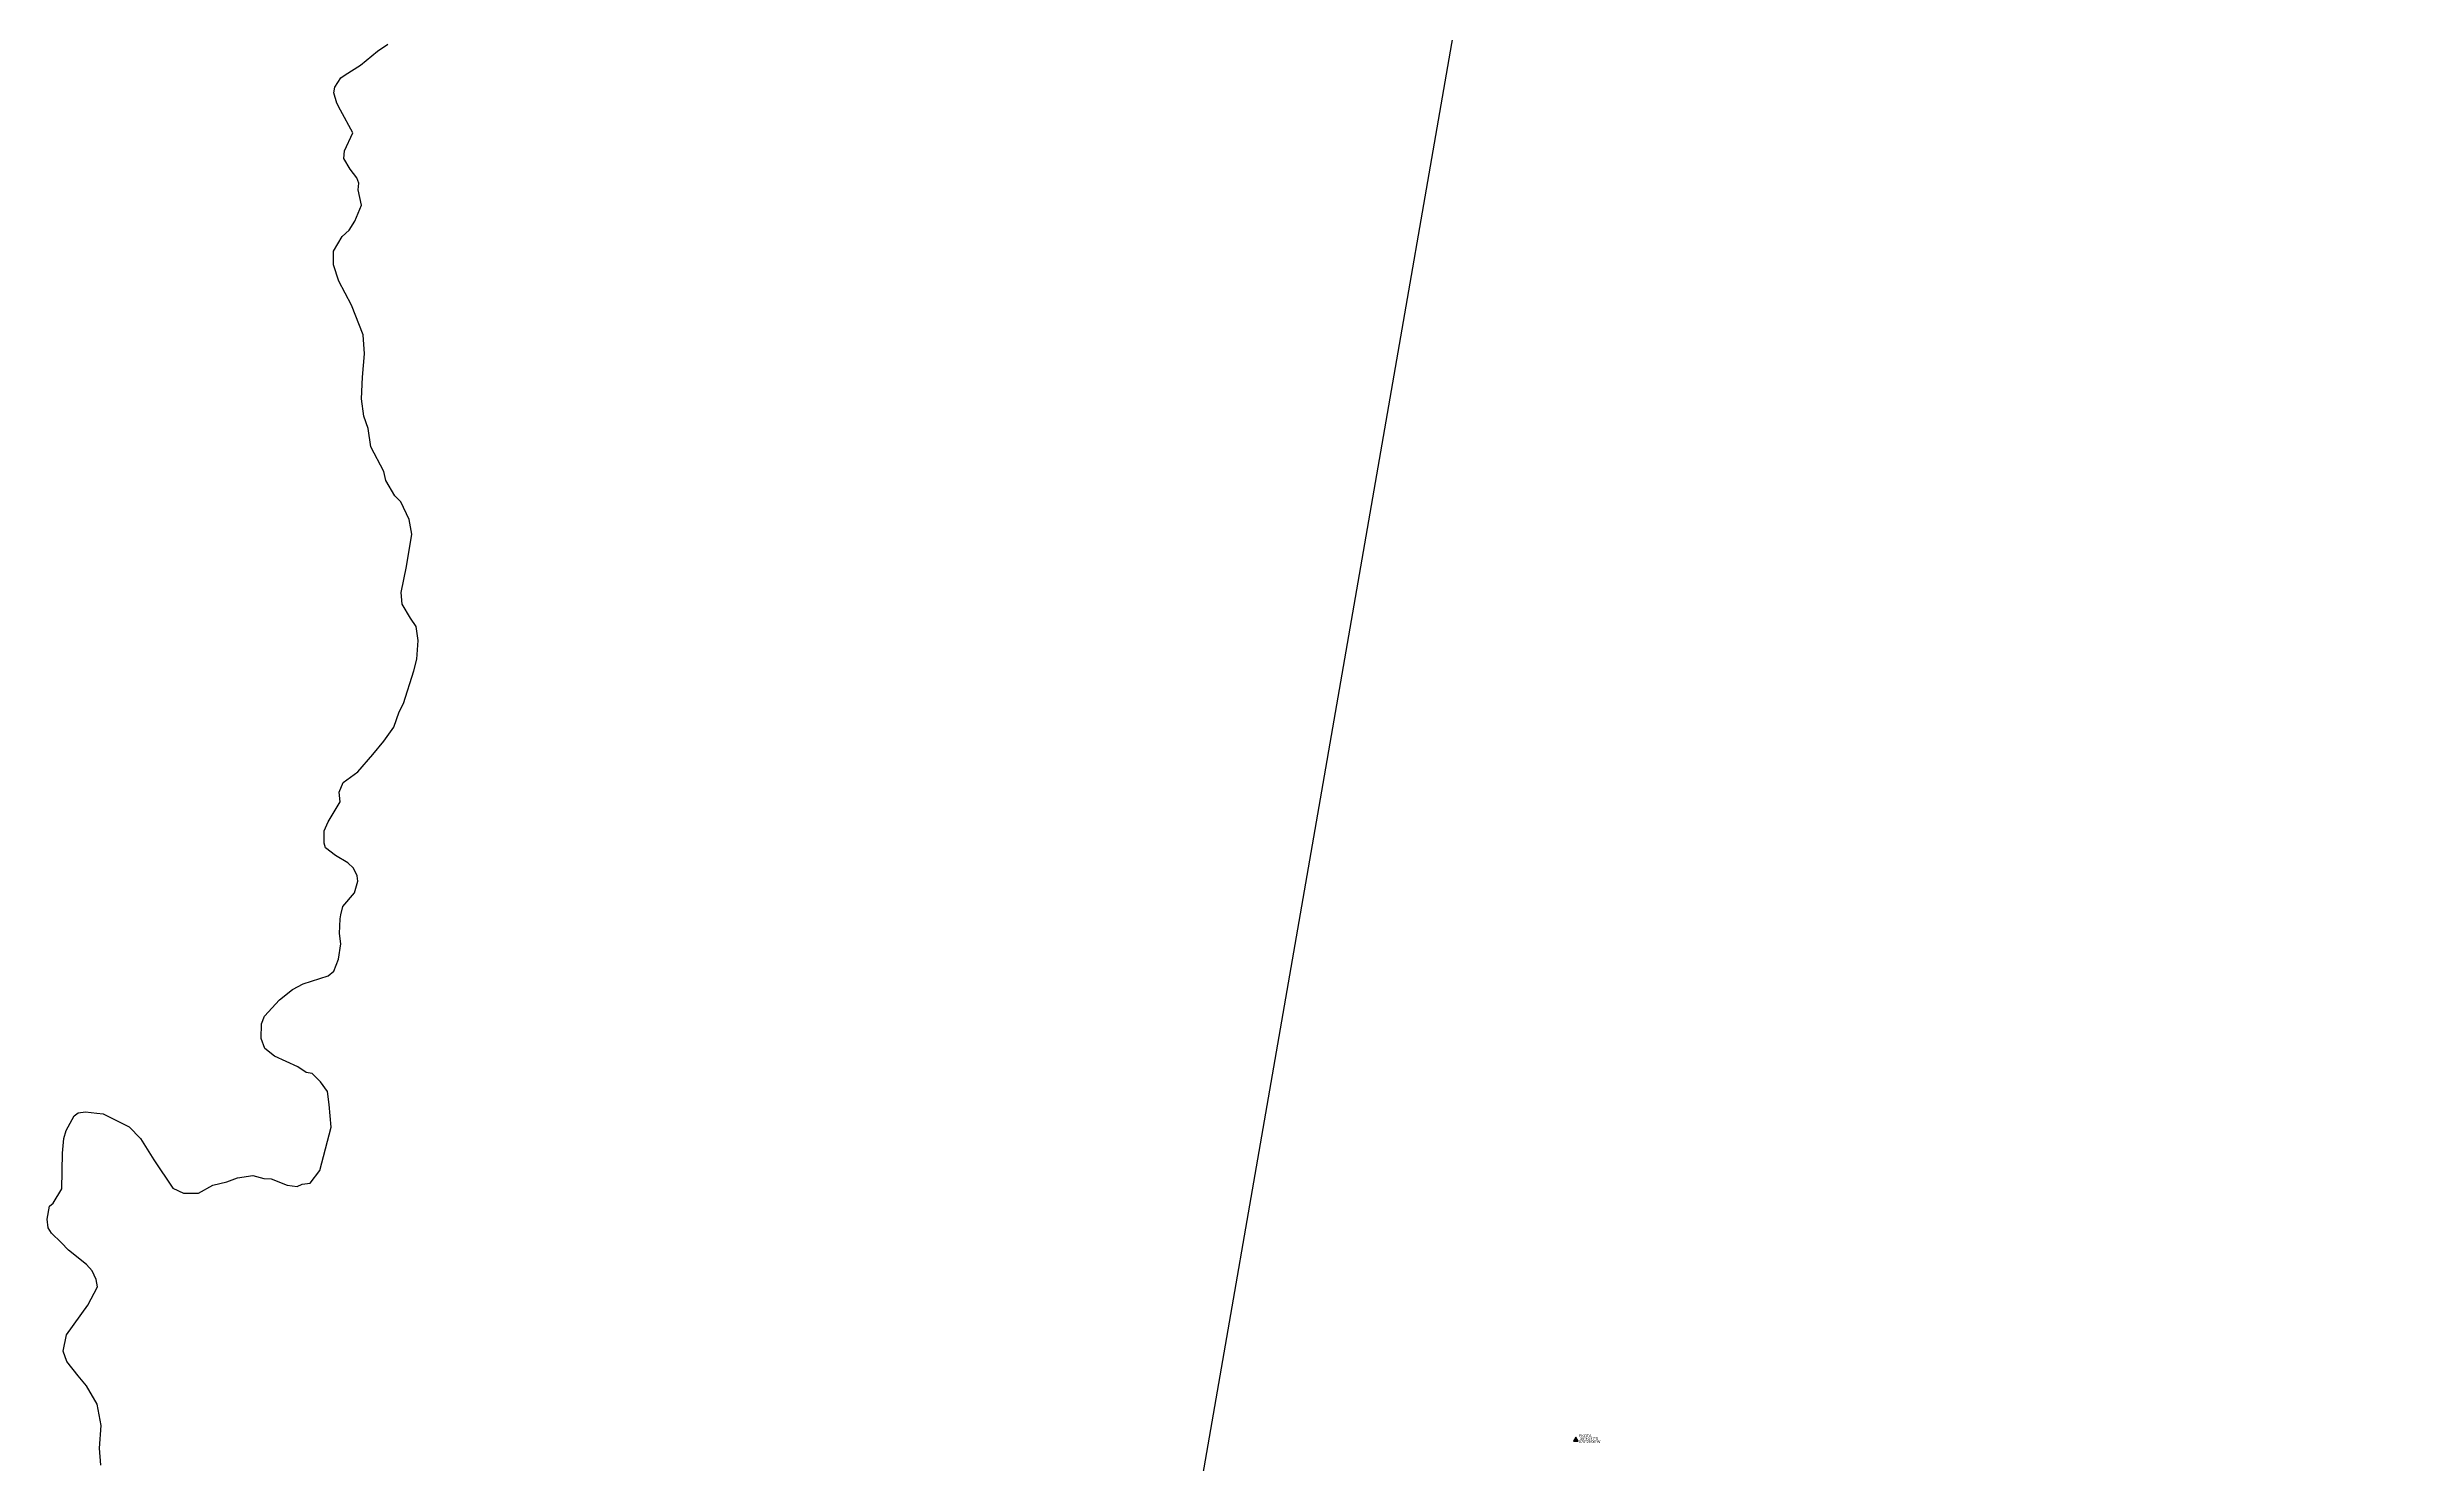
# Model space of a CAD drawing. Extents: x -312 to 667, y -1017 to 963.
# Drawn here: x -259.2 to -171.2, y -113.2 to -60.3 of the extents above; entities that cross this region are included whole.
import ezdxf

# ---------------------------------------------------------------- set-up
doc = ezdxf.new("R2010")
doc.units = 0
doc.header["$MEASUREMENT"] = 0
doc.layers.get('0').update_dxf_attribs({"linetype": 'CONTINUOUS'})
for name, color, linetype in [('AEROVIAS', 96, 'CONTINUOUS'), ('LINEAS_DE_MAPA', 7, 'CONTINUOUS'), ('PUNTOS', 7, 'CONTINUOUS')]:
    doc.layers.add(name, color=color, linetype=linetype)

# ---------------------------------------------------------------- blocks, each defined once
blk = doc.blocks.new('*U8')
at = {"linetype": 'Continuous'}
for points in [[(0, 0), (0, 0.1), (-0.087, -0.05)], [(0, 0), (-0.087, -0.05), (0.087, -0.05)], [(0, 0), (0.087, -0.05), (0, 0.1)]]:
    blk.add_solid(points, dxfattribs=at)
blk = doc.blocks.new('PNO')
blk.add_lwpolyline([(0, 0.1), (-0.087, -0.05), (0.087, -0.05)], close=True)
at = {"linetype": 'Continuous'}
blk.add_blockref('*U8', (0, 0), dxfattribs=at)
for tag, p in [('NOMBRE', (0.11, 0.1)), ('LAT', (0.11, -0.01)), ('LON', (0.11, -0.12))]:
    blk.add_attdef(tag, p, '', height=0.1)

msp = doc.modelspace()

# ---------------------------------------------------------------- linework, layer by layer
at = {"layer": 'AEROVIAS'}
msp.add_line((-229.484, -190.8), (-171.168, 144.279), dxfattribs=at)
at = {"layer": 'LINEAS_DE_MAPA', "color": 7}
msp.add_lwpolyline([(-257.194, -113.247), (-257.245, -112.605), (-257.183, -111.757), (-257.332, -110.969), (-257.733, -110.286), (-258.043, -109.908), (-258.465, -109.373), (-258.599, -108.989), (-258.475, -108.381), (-257.685, -107.264), (-257.321, -106.58), (-257.371, -106.313), (-257.517, -105.983), (-257.727, -105.748), (-258.404, -105.223), (-258.67, -104.925), (-259.031, -104.588), (-259.16, -104.378), (-259.198, -104.058), (-259.11, -103.571), (-258.98, -103.459), (-258.65, -102.923), (-258.62, -101.593), (-258.573, -101.055), (-258.489, -100.756), (-258.188, -100.207), (-258.045, -100.095), (-257.764, -100.057), (-257.345, -100.102), (-257.104, -100.128), (-256.134, -100.615), (-255.715, -101.044), (-255.216, -101.843), (-254.505, -102.906), (-254.109, -103.092), (-253.546, -103.085), (-253.007, -102.797), (-252.488, -102.67), (-252.091, -102.521), (-251.517, -102.434), (-251.112, -102.539), (-250.83, -102.556), (-250.243, -102.79), (-249.865, -102.843), (-249.68, -102.755), (-249.374, -102.718), (-249.015, -102.248), (-248.593, -100.622), (-248.664, -99.778), (-248.735, -99.298), (-248.991, -98.931), (-249.298, -98.62), (-249.526, -98.587), (-249.843, -98.372), (-250.704, -97.973), (-251.076, -97.691), (-251.212, -97.32), (-251.191, -96.769), (-251.08, -96.483), (-250.526, -95.872), (-250.044, -95.492), (-249.636, -95.275), (-248.707, -94.973), (-248.499, -94.804), (-248.315, -94.355), (-248.228, -93.787), (-248.283, -93.4), (-248.263, -92.849), (-248.228, -92.697), (-248.158, -92.389), (-247.722, -91.876), (-247.604, -91.441), (-247.624, -91.242), (-247.755, -90.963), (-247.978, -90.757), (-248.431, -90.492), (-248.804, -90.196), (-248.85, -90.023), (-248.854, -89.567), (-248.705, -89.225), (-248.264, -88.485), (-248.29, -88.123), (-248.141, -87.769), (-247.593, -87.359), (-247.04, -86.721), (-246.629, -86.222), (-246.26, -85.699), (-246.053, -85.128), (-245.889, -84.812), (-245.505, -83.59), (-245.4, -83.157), (-245.346, -82.469), (-245.419, -81.935), (-245.631, -81.633), (-245.945, -81.108), (-245.976, -80.667), (-245.782, -79.706), (-245.586, -78.49), (-245.686, -77.943), (-245.993, -77.283), (-246.216, -77.063), (-246.558, -76.497), (-246.626, -76.151), (-247.115, -75.241), (-247.209, -74.547), (-247.372, -74.096), (-247.463, -73.442), (-247.426, -72.634), (-247.351, -71.771), (-247.404, -71.062), (-247.835, -69.949), (-248.31, -69.053), (-248.508, -68.444), (-248.512, -67.934), (-248.184, -67.383), (-247.924, -67.147), (-247.708, -66.816), (-247.462, -66.215), (-247.591, -65.642), (-247.56, -65.401), (-247.633, -65.2), (-247.887, -64.875), (-248.117, -64.48), (-248.101, -64.183), (-247.79, -63.514), (-248.243, -62.665), (-248.382, -62.408), (-248.491, -62.022), (-248.456, -61.818), (-248.228, -61.462), (-248.072, -61.348), (-247.494, -60.991), (-246.868, -60.472), (-246.484, -60.206)], dxfattribs=at)
msp.add_lwpolyline([(-257.194, -113.247), (-257.245, -112.605), (-257.183, -111.757), (-257.332, -110.969), (-257.733, -110.286), (-258.043, -109.908), (-258.465, -109.373), (-258.599, -108.989), (-258.475, -108.381), (-257.685, -107.264), (-257.321, -106.58), (-257.371, -106.313), (-257.517, -105.983), (-257.727, -105.748), (-258.404, -105.223), (-258.67, -104.925), (-259.031, -104.588), (-259.16, -104.378), (-259.198, -104.058), (-259.11, -103.571), (-258.98, -103.459), (-258.65, -102.923), (-258.62, -101.593), (-258.573, -101.055), (-258.489, -100.756), (-258.188, -100.207), (-258.045, -100.095), (-257.764, -100.057), (-257.345, -100.102), (-257.104, -100.128), (-256.134, -100.615), (-255.715, -101.044), (-255.216, -101.843), (-254.505, -102.906), (-254.109, -103.092), (-253.546, -103.085), (-253.007, -102.797), (-252.488, -102.67), (-252.091, -102.521), (-251.517, -102.434), (-251.112, -102.539), (-250.83, -102.556), (-250.243, -102.79), (-249.865, -102.843), (-249.68, -102.755), (-249.374, -102.718), (-249.015, -102.248), (-248.593, -100.622), (-248.664, -99.778), (-248.735, -99.298), (-248.991, -98.931), (-249.298, -98.62), (-249.526, -98.587), (-249.843, -98.372), (-250.704, -97.973), (-251.076, -97.691), (-251.212, -97.32), (-251.191, -96.769), (-251.08, -96.483), (-250.526, -95.872), (-250.044, -95.492), (-249.636, -95.275), (-248.707, -94.973), (-248.499, -94.804), (-248.315, -94.355), (-248.228, -93.787), (-248.283, -93.4), (-248.263, -92.849), (-248.228, -92.697), (-248.158, -92.389), (-247.722, -91.876), (-247.604, -91.441), (-247.624, -91.242), (-247.755, -90.963), (-247.978, -90.757), (-248.431, -90.492), (-248.804, -90.196), (-248.85, -90.023), (-248.854, -89.567), (-248.705, -89.225), (-248.264, -88.485), (-248.29, -88.123), (-248.141, -87.769), (-247.593, -87.359), (-247.04, -86.721), (-246.629, -86.222), (-246.26, -85.699), (-246.053, -85.128), (-245.889, -84.812), (-245.505, -83.59), (-245.4, -83.157), (-245.346, -82.469), (-245.419, -81.935), (-245.631, -81.633), (-245.945, -81.108), (-245.976, -80.667), (-245.782, -79.706), (-245.586, -78.49), (-245.686, -77.943), (-245.993, -77.283), (-246.216, -77.063), (-246.558, -76.497), (-246.626, -76.151), (-247.115, -75.241), (-247.209, -74.547), (-247.372, -74.096), (-247.463, -73.442), (-247.426, -72.634), (-247.351, -71.771), (-247.404, -71.062), (-247.835, -69.949), (-248.31, -69.053), (-248.508, -68.444), (-248.512, -67.934), (-248.184, -67.383), (-247.924, -67.147), (-247.708, -66.816), (-247.462, -66.215), (-247.591, -65.642), (-247.56, -65.401), (-247.633, -65.2), (-247.887, -64.875), (-248.117, -64.48), (-248.101, -64.183), (-247.79, -63.514), (-248.243, -62.665), (-248.382, -62.408), (-248.491, -62.022), (-248.456, -61.818), (-248.228, -61.462), (-248.072, -61.348), (-247.494, -60.991), (-246.868, -60.472), (-246.484, -60.206)], dxfattribs=at)

# ---------------------------------------------------------------- block references
at = {"layer": 'PUNTOS'}
msp.add_blockref('PNO', (-202.116, -112.295), dxfattribs=at).add_auto_attribs({'NOMBRE': 'EKOTA', 'LAT': ' 39°49\'47"S', 'LON': '070°29\'06"W'})

doc.saveas('drawing.dxf')
